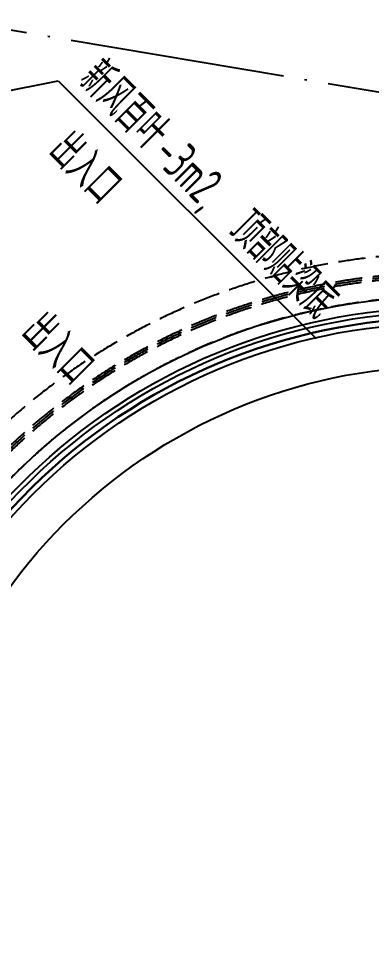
# Model space of a CAD drawing. Extents: x -936 to 12807311, y 101 to 1511157.
# Drawn here: x 12261976 to 12265255, y 1175407 to 1184034 of the extents above; entities that cross this region are included whole.
import ezdxf
from ezdxf.enums import TextEntityAlignment as Align

# ---------------------------------------------------------------- set-up
doc = ezdxf.new("R2010")
doc.units = 0
doc.header["$LTSCALE"] = 1000
doc.header["$MEASUREMENT"] = 0
doc.linetypes.add('PX-GRID-T2$0$DOTE', pattern=[2.4200000000000004, 2, -0.2, 0.02, -0.2])
doc.linetypes.add('PX-PLAN-F2-T2$0$DASH', pattern=[0.35, 0.25, -0.1])
for name, color, linetype in [('PX-GLAZ-F2$0$PX-GLAZ-F2$0$PX-GLAZ-F2$0$G-LINE2', 2, 'Continuous'), ('PX-GLAZ-F2$0$PX-GLAZ-F2$0$PX-GLAZ-F2$0$平台轮廓', 3, 'Continuous'), ('PX-GLAZ-F2$0$PX-GLAZ-F2$0$PX-GLAZ-F2$0$挑檐', 53, 'Continuous'), ('PX-GRID-T2$0$DOTE', 1, 'Continuous'), ('PX-PLAN-F2-T2$0$A-FLOR', 2, 'Continuous'), ('PX-PLAN-F2-T2$0$DIM_LEAD', 3, 'Continuous'), ('PX-PLAN-F2-T2$0$E_STAIR', 2, 'Continuous'), ('PX-PLAN-F2-T2$0$PUB_TEXT', 7, 'Continuous'), ('PX-PLAN-F2-T2$0$X-01-10-01$0$A-TEXT', 4, 'Continuous')]:
    doc.layers.add(name, color=color, linetype=linetype)
doc.layers.add('PX-GLAZ-F2$0$PX-GLAZ-F2$0$PX-GLAZ-F2$0$板边线', color=36, linetype='Continuous', lineweight=30)
doc.styles.add('PX-PLAN-F2-T2$0$X-01-10-01$0$XD2008', font='xd-hzs.shx', dxfattribs={"width": 0.7, "bigfont": 'xd-hztxt.shx'})
doc.styles.add('PX-PLAN-F2-T2$0$XD2008', font='xd-hzs.shx', dxfattribs={"width": 0.7, "bigfont": 'xd-hztxt.shx'})

# ---------------------------------------------------------------- blocks, each defined once
blk = doc.blocks.new('PX-PLAN-F2-T2$0$A$C5CD76682')
at = {"layer": 'PX-PLAN-F2-T2$0$A-FLOR', "linetype": 'PX-PLAN-F2-T2$0$DASH'}
for points in [[(-68933.35133483633, -78064.47829573462), (-55368.02361179516, -64469.00203126902, -0.1986928279657215), (-49720.53189619258, -62119.58896399988), (-46347.69186406024, -62112.99582267599), (-46347.69293056801, -59066.19324477576), (-45279.02928960696, -59066.25828456646), (-34909.58160972968, -69435.86935456516, 0.1006262629319117), (-34477.59363347106, -72050.24720575986), (-33757.18446526863, -73939.30945010157, 0.03454356168441677), (-30907.60119462386, -79200.10828632815, 0.03812612594061024), (-27619.50314404629, -83592.30915138172), (-26196.47180199996, -85052.3194923331, 0.07572757434310838), (-21840.38793206587, -88509.80089817243, 0.172624993256685), (-3750.35230627656, -87883.58825255837), (-3744.766391277313, -110725.1958399038, 0.02621051408109469), (-4335.82475765422, -110692.7006314634), (-9101.299552245066, -110693.3660044852, 0.3753921733041224), (-14700.3938829992, -115586.6341785095)], [(-14878.77210838161, -115562.5259079472, -0.3753921733041775), (-9101.299551161006, -110513.3660044833), (-4335.612964402884, -110512.7006001375, -0.01763374313994001), (-3924.814569558948, -110528.2099464503), (-3930.287918843329, -88146.89971460542, -0.1703051523854325), (-21913.10867368057, -88675.56285597896, -0.07595757784907274), (-26326.86688517034, -85176.42309203139), (-27751.77665533312, -83714.48550998839, -0.03815961688018475), (-31059.49175537191, -79296.69636818022, -0.03457622140681653), (-33923.34988056682, -74008.74417679524), (-34645.77871554159, -72114.38594731921, -0.09771003371985143), (-35091.90856849216, -69508.09996965853), (-45353.59309916012, -59246.25374688162), (-46167.69286755659, -59246.20420006802), (-46167.69180117734, -62292.64430706622), (-49720.18003747426, -62299.58862009784, 0.1986928279656787), (-55240.60318947211, -64596.13989335252), (-68805.9309125524, -78191.61615785817)], [(-14898.5919112023, -115559.847211218, -0.3753921733041698), (-9101.299551041797, -110493.3660044847), (-4335.589659003541, -110492.7005966888, -0.01671499834421015), (-3944.819822285324, -110506.7332353196), (-3950.280805874616, -88175.98810034199, -0.1700499546230562), (-21921.18669195659, -88693.98063787166, -0.0759828745598297), (-26341.3547817003, -85190.21283852076), (-27766.47319384292, -83728.06119271228, -0.0381633226824409), (-31076.36848434247, -79307.42837727489, -0.03457983780074109), (-33941.81293746643, -74016.4585355143), (-34664.46594688296, -72121.51247415924, -0.09739365978734307), (-35112.11377280578, -69516.1789410566), (-45361.87796688639, -59266.25324269431), (-46147.6928605549, -59266.20541732246), (-46147.69179419056, -62312.60524977557), (-49720.14094206132, -62319.58858188661, 0.19869282796569), (-55226.44536476955, -64610.26632247353), (-68791.77308785543, -78205.74258698337)], [(-14918.41171402112, -115557.1685144897, -0.3753921733041062), (-9101.299550920725, -110473.3660044838), (-4335.566398179159, -110472.7005932457, -0.015802777303279), (-3964.825055746362, -110485.3353079013), (-3970.273701041937, -88205.04322223226, -0.1697952622343388), (-21929.26430450566, -88712.39837656962, -0.0760081199583969), (-26355.84258954972, -85204.0026759957), (-27781.1696290113, -83741.63698146446, -0.03816702541763414), (-31093.24521331489, -79318.1603863691, -0.03458345170460089), (-33960.27604588307, -74024.17275914596), (-34683.15317822434, -72128.63900099928, -0.09707877194841798), (-35132.30851110071, -69524.26837864378), (-45370.16283461452, -59286.25273850793), (-46127.69285355695, -59286.20663457736), (-46127.69178720377, -62332.56619248493), (-49720.10184664652, -62339.58854367537, 0.1986928279657), (-55212.28754006699, -64624.39275159361), (-68777.6152631566, -78219.86901610857)], [(-15096.78993940353, -115533.0602439274, -0.3753921733041229), (-9101.299549838528, -110293.3660044842), (-4335.359019456431, -110292.7005625363, -0.007873180019193196), (-4144.871323412284, -110296.1622010535), (-4150.210119074211, -88465.06102394965, -0.16752545991723), (-22001.9446068909, -88878.15614328673, -0.07623304675654877), (-26486.2288930025, -85328.1152835614), (-27913.43290915154, -83863.82383708749, -0.03820021271146339), (-31245.13577406295, -79414.74846822163, -0.03461586537929477), (-34126.44625825249, -74093.5949069229), (-34851.33826029487, -72192.77774255816, -0.09430977335149167), (-35313.59894663282, -69597.53553329734), (-45444.72664416209, -59466.24820082355), (-45947.69279054366, -59466.2175898701), (-45947.69172431901, -62512.21467687422), (-49719.7499879282, -62519.58819977334, 0.1986928279656756), (-55084.8671177458, -64751.53061367804), (-68650.19484087639, -78347.00687823398)]]:
    blk.add_lwpolyline(points, format="xyb", dxfattribs=at)
blk = doc.blocks.new('PX-PLAN-F2-T2')
at = {"layer": 'PX-PLAN-F2-T2$0$DIM_LEAD'}
for p, q in [((12260119.13917933, 1183013.79215049), (12262344.77443903, 1183453.602058818)), ((12262344.77443903, 1183453.602058818), (12264740.18524571, 1181058.191252136))]:
    blk.add_line(p, q, dxfattribs=at)
at = {"layer": 'PX-PLAN-F2-T2$0$E_STAIR', "rotation": 350.4236160359783}
blk.add_blockref('PX-PLAN-F2-T2$0$A$C5CD76682', (12294263.89691355, 1289008.041697242), dxfattribs=at)
at = {"layer": 'PX-PLAN-F2-T2$0$PUB_TEXT', "style": 'PX-PLAN-F2-T2$0$XD2008', "width": 0.7}
for s, p in [('新风百叶', (12262510.19059891, 1183436.678322989)), ('-3m2,', (12263203.15524447, 1182743.713677427)), ('顶部贴梁底', (12263909.44613322, 1182037.42278868))]:
    blk.add_text(s, height=350, rotation=315, dxfattribs=at).set_placement(p)
at = {"layer": 'PX-PLAN-F2-T2$0$X-01-10-01$0$A-TEXT', "style": 'PX-PLAN-F2-T2$0$X-01-10-01$0$XD2008', "width": 0.7}
for p in [(12262596.0930326, 1182650.088120356), (12262342.55214738, 1180965.915168931)]:
    blk.add_text('出入口', height=349.9999999999992, rotation=315, dxfattribs=at).set_placement(p, align=Align.MIDDLE_CENTER)
blk = doc.blocks.new('PX-GLAZ-F2')
at = {"layer": 'PX-GLAZ-F2$0$PX-GLAZ-F2$0$PX-GLAZ-F2$0$G-LINE2'}
for points in [[(12260492.53720693, 1176865.212780751, -0.4065742058810266), (12266856.75276927, 1181267.798460697), (12271555.80634832, 1180475.679910392, -0.1976612607034805), (12275130.68060082, 1178234.565328395), (12275163.10250815, 1178189.202062421)], [(12260524.4430469, 1176819.264548026, -0.408637677820336), (12266850.09827594, 1181228.355873073), (12271549.10444568, 1180436.245314151, -0.1976587376268548), (12275098.13790495, 1178211.306503281), (12275153.91323675, 1178133.268182312)]]:
    blk.add_lwpolyline(points, format="xyb", dxfattribs=at)
at = {"layer": 'PX-GLAZ-F2$0$PX-GLAZ-F2$0$PX-GLAZ-F2$0$平台轮廓', "ltscale": 100}
blk.add_lwpolyline([(12224100.1653158, 1188475.75602978), (12223535.18085895, 1187910.770840481), (12225942.02942006, 1185503.928528109, -0.1072895632526993), (12230349.13991877, 1178652.956953138), (12236383.05545681, 1162515.910651781, 0.2675740428470937), (12240465.63208266, 1159146.271074891), (12251256.42476282, 1157325.913514771, 0.414208106871037), (12258631.84625697, 1162572.019872548), (12261003.95114493, 1176631.887139511, -0.414213222373079), (12266766.08529776, 1180730.393204295), (12271464.47561844, 1179938.386453936, -0.197624323764968), (12274687.28636963, 1177917.663836213), (12277074.97876072, 1174576.912662164, 0.1972663651005048), (12281463.10264201, 1171846.089276327), (12294714.9260508, 1169610.329047972), (12294846.94838936, 1170392.853351991)], format="xyb", dxfattribs=at)
at = {"layer": 'PX-GLAZ-F2$0$PX-GLAZ-F2$0$PX-GLAZ-F2$0$挑檐'}
for points in [[(12260410.05527591, 1176985.612473967, -0.4013080801886695), (12266874.22081424, 1181371.335253217), (12271573.39794114, 1180579.195877511, -0.1953851587308419), (12275187.04724905, 1178335.900834561)], [(12260609.52429722, 1176698.426314796), (12260609.52534592, 1176698.432530588, -0.4142132223730743), (12266832.63023098, 1181124.819080555), (12271531.51102976, 1180332.729654351, -0.1976519816738404), (12275012.7133283, 1178150.252087356), (12275129.79139931, 1177986.44174703)]]:
    blk.add_lwpolyline(points, format="xyb", dxfattribs=at)
at = {"layer": 'PX-GLAZ-F2$0$PX-GLAZ-F2$0$PX-GLAZ-F2$0$板边线', "color": 30}
blk.add_lwpolyline([(12275053.39169813, 1178179.325618738, 0.1976552231394089), (12271539.88901484, 1180382.022797358), (12266840.94834762, 1181174.122315076, 0.4115286515579999), (12260568.76641546, 1176756.015514812), (12258744.31931689, 1177063.816538157), (12259900.97340318, 1183919.501128508), (12261231.54328036, 1191806.014055306, 0.2872720779217103), (12259405.17335881, 1196219.768406479), (12252901.94805546, 1200852.470497561), (12251188.39440859, 1202065.544517949, -0.04537702589372927), (12248698.58517421, 1204191.444106742, -0.0429609424916069), (12247327.78519063, 1205860.772290034, -0.05256075040694312), (12245550.37062832, 1209140.591643178), (12247664.32811371, 1210656.654380662), (12245455.68637959, 1222643.23697977, 0.1094446290082567)], format="xyb", dxfattribs=at)
blk = doc.blocks.new('PX-GRID-T2')
at = {"layer": 'PX-GRID-T2$0$DOTE', "linetype": 'PX-GRID-T2$0$DOTE'}
blk.add_line((12231443.62729397, 1189066.361796175), (12272728.70994135, 1182101.143480659), dxfattribs=at)

msp = doc.modelspace()

# ---------------------------------------------------------------- block references
for name in ['PX-PLAN-F2-T2', 'PX-GRID-T2', 'PX-GLAZ-F2']:
    msp.add_blockref(name, (0, 0))

doc.saveas('drawing.dxf')
